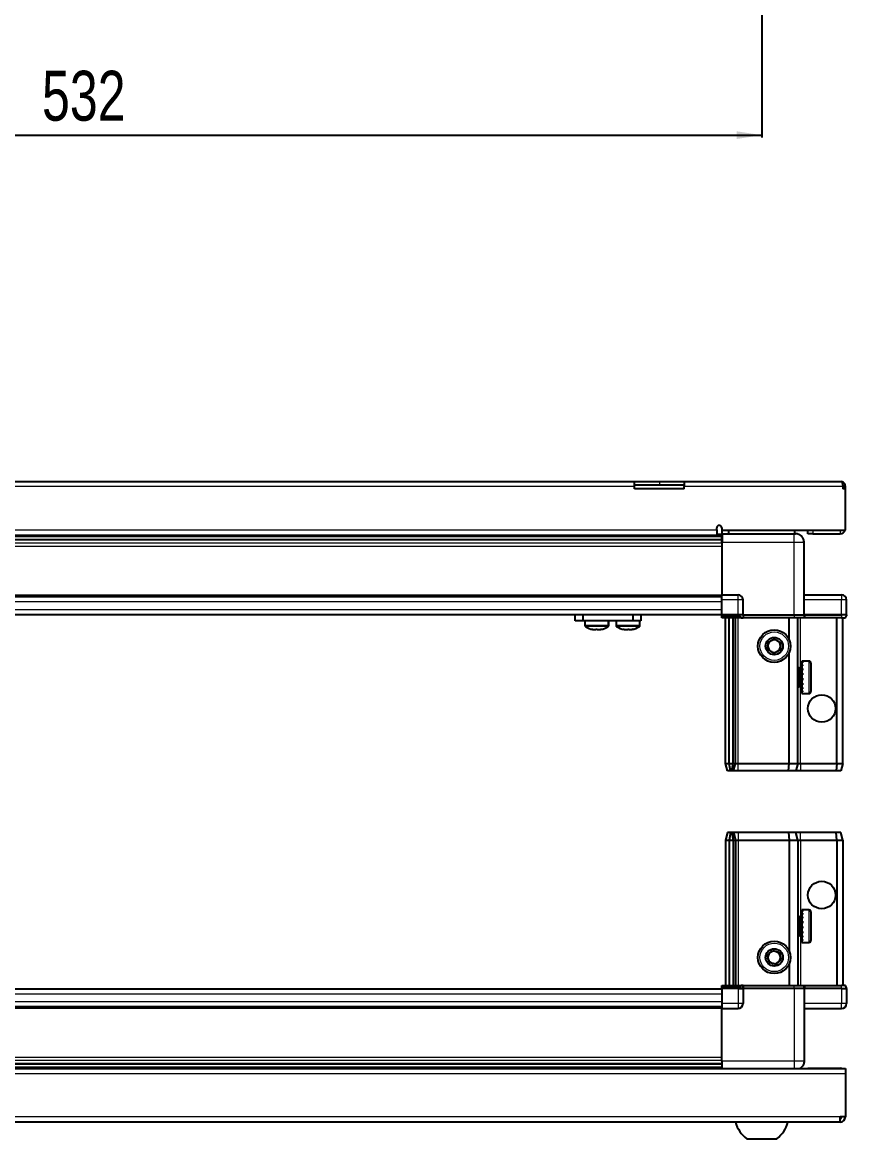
# Model space of a CAD drawing. Header units: millimetres. Extents: x 899 to 2763, y 642 to 2019.
# Drawn here: x 1293.4 to 1623.5, y 642.5 to 1089.6 of the extents above; entities that cross this region are included whole.
import ezdxf

# ---------------------------------------------------------------- set-up
doc = ezdxf.new("R2010")
doc.units = ezdxf.units.MM
doc.layers.add('FORMAT', color=7, linetype='Continuous')
doc.styles.add('SLDTEXTSTYLE0', font='TXT', dxfattribs={"width": 0.75})
doc.dimstyles.new('SLDDIMSTYLE0', dxfattribs={"dimtxt": 20, "dimasz": 10, "dimexe": 0, "dimexo": 0.0625, "dimgap": 5, "dimtad": 2, "dimdec": 1, "dimrnd": 1e-09, "dimzin": 12, "dimdsep": 46, "dimtxsty": 'SLDTEXTSTYLE0', "dimsah": 1, "dimcen": 0.09, "dimadec": 0, "dimazin": 3, "dimtfac": 1, "dimtofl": 0, "dimtmove": 0, "dimatfit": 3, "dimfxl": 0, "dimfrac": 2, "dimtolj": 1, "dimtzin": 12, "dimarcsym": 0})

# ---------------------------------------------------------------- blocks, each defined once
blk = doc.blocks.new('_D_2')
at = {"layer": 'FORMAT'}
for p, q in [((1057.47, 1134.92), (1057.47, 1043.43)), ((1589.47, 1134.92), (1589.47, 1043.43)), ((1057.47, 1044.43), (1589.47, 1044.43))]:
    blk.add_line(p, q, dxfattribs=at)
for points in [[(1057.47, 1044.43), (1067.47, 1042.9), (1067.47, 1045.97)], [(1589.47, 1044.43), (1579.47, 1045.97), (1579.47, 1042.9)]]:
    blk.add_solid(points, dxfattribs=at)
at = {"layer": 'FORMAT', "insert": (1301.3, 1070.22), "char_height": 20, "attachment_point": 1, "style": 'SLDTEXTSTYLE0'}
blk.add_mtext('532', dxfattribs=at)

msp = doc.modelspace()

# ---------------------------------------------------------------- linework, layer by layer
at = {"color": 7, "linetype": 'Continuous', "lineweight": 25}
for p, q in [((1108.47, 905.76), (1538.47, 905.76)), ((1538.47, 903.66), (1538.47, 905.76)), ((1538.47, 905.76), (1548.47, 905.76)), ((1548.47, 904.26), (1538.47, 904.26)), ((1538.47, 902.76), (1538.47, 903.66)), ((1548.47, 905.76), (1558.47, 905.76)), ((1558.47, 904.26), (1548.47, 904.26)), ((1558.47, 905.76), (1621.37, 905.76)), ((1558.47, 905.76), (1558.47, 903.66)), ((1558.47, 902.76), (1558.47, 903.66)), ((1621.97, 903.66), (1621.97, 902.76)), ((1621.97, 903.66), (1622.97, 903.66)), ((1622.97, 902.76), (1622.97, 903.66)), ((1558.47, 902.76), (1538.47, 902.76)), ((1622.97, 902.76), (1621.97, 902.76)), ((1622.97, 886.26), (1622.97, 902.76)), ((1571.47, 886.36), (1571.47, 887.11)), ((1571.47, 886.36), (1571.47, 884.26)), ((1573.47, 887.11), (1573.47, 886.26)), ((1573.47, 886.26), (1622.97, 886.26)), ((1573.47, 886.26), (1573.47, 884.76)), ((1576.22, 886.26), (1576.22, 884.76)), ((1602.72, 884.76), (1602.72, 886.26)), ((1607.97, 884.76), (1607.97, 886.26)), ((1573.47, 882.32), (1073.47, 882.32)), ((1573.47, 882.28), (1073.47, 882.28)), ((1075.47, 884.26), (1571.47, 884.26)), ((1099.59, 884.11), (1547.35, 884.11)), ((1541.97, 884.26), (1541.97, 884.11)), ((1542.08, 884.26), (1542.08, 884.11)), ((1542.26, 884.26), (1542.26, 884.11)), ((1542.77, 884.26), (1542.77, 884.11)), ((1543.16, 884.26), (1543.16, 884.11)), ((1544.02, 884.26), (1544.02, 884.11)), ((1544.58, 884.26), (1544.58, 884.11)), ((1545.7, 884.26), (1545.7, 884.11)), ((1546.38, 884.26), (1546.38, 884.11)), ((1547.35, 884.11), (1547.65, 884.11)), ((1547.65, 884.26), (1547.65, 884.11)), ((1547.65, 884.11), (1547.66, 884.11)), ((1547.66, 884.11), (1548.39, 884.11)), ((1547.92, 884.26), (1547.92, 884.11)), ((1548.39, 884.26), (1548.39, 884.11)), ((1548.39, 884.11), (1549.68, 884.11)), ((1549.59, 884.11), (1573.47, 884.11)), ((1549.68, 884.26), (1549.68, 884.11)), ((1549.78, 884.26), (1549.78, 884.11)), ((1550.4, 884.26), (1550.4, 884.11)), ((1551.6, 884.26), (1551.6, 884.11)), ((1552.22, 884.26), (1552.22, 884.11)), ((1553.21, 884.26), (1553.21, 884.11)), ((1553.68, 884.26), (1553.68, 884.11)), ((1554.35, 884.26), (1554.35, 884.11)), ((1554.63, 884.26), (1554.63, 884.11)), ((1554.92, 884.26), (1554.92, 884.11)), ((1554.97, 884.11), (1554.97, 884.26)), ((1554.97, 884.26), (1554.97, 884.11)), ((1573.47, 884.76), (1602.47, 884.76)), ((1573.47, 881.26), (1573.47, 860.26)), ((1573.62, 884.76), (1573.62, 881.26)), ((1606.47, 852.26), (1606.47, 881.26)), ((1609.97, 884.76), (1607.97, 884.76)), ((1609.97, 884.76), (1620.87, 884.76)), ((1073.47, 859.61), (1573.47, 859.61)), ((1573.47, 860.26), (1579.97, 860.26)), ((1573.47, 858.26), (1573.47, 860.26)), ((1606.47, 860.26), (1621.47, 860.26)), ((1573.47, 852.26), (1573.47, 858.26)), ((1581.97, 852.26), (1581.97, 858.26)), ((1623.47, 852.26), (1623.47, 858.26)), ((1073.47, 852.41), (1573.47, 852.41)), ((1514.82, 849.91), (1514.82, 852.41)), ((1517.82, 849.91), (1514.82, 849.91)), ((1517.82, 852.41), (1517.82, 849.91)), ((1538.02, 849.91), (1517.82, 849.91)), ((1518.67, 849.91), (1518.67, 848)), ((1528.17, 848), (1528.17, 849.91)), ((1528.22, 848), (1528.22, 849.91)), ((1531.17, 849.91), (1531.17, 848)), ((1538.02, 849.91), (1538.02, 852.41)), ((1541.02, 849.91), (1538.02, 849.91)), ((1540.67, 848), (1540.67, 849.91)), ((1541.02, 852.41), (1541.02, 849.91)), ((1573.47, 852.26), (1579.97, 852.26)), ((1573.47, 852.26), (1573.47, 851.93)), ((1573.47, 852.26), (1573.47, 852.26)), ((1579.97, 852.26), (1573.47, 852.26)), ((1573.47, 851.06), (1573.47, 851.93)), ((1573.47, 851.93), (1573.47, 851.93)), ((1573.47, 851.93), (1579.97, 851.93)), ((1581.29, 851.06), (1573.47, 851.06)), ((1574.97, 792.76), (1574.97, 851.06)), ((1576.47, 792.76), (1576.47, 851.06)), ((1577.97, 792.76), (1577.97, 851.06)), ((1578.97, 792.76), (1578.97, 851.06)), ((1581.97, 852.26), (1579.97, 852.26)), ((1581.29, 851.06), (1581.97, 851.06)), ((1581.97, 852.26), (1581.97, 851.06)), ((1581.97, 852.26), (1582.17, 852.26)), ((1582.17, 851.06), (1581.97, 851.06)), ((1582.17, 852.26), (1602.47, 852.26)), ((1602.47, 851.06), (1582.17, 851.06)), ((1600.47, 842.26), (1600.47, 851.06)), ((1602.47, 852.26), (1606.47, 852.26)), ((1606.47, 851.06), (1602.47, 851.06)), ((1603.97, 792.76), (1603.97, 851.06)), ((1606.47, 852.26), (1606.47, 851.06)), ((1606.47, 852.26), (1606.67, 852.26)), ((1606.67, 851.06), (1606.47, 851.06)), ((1606.67, 852.26), (1621.47, 852.26)), ((1621.47, 852.26), (1606.67, 852.26)), ((1621.47, 851.06), (1606.67, 851.06)), ((1619.47, 792.76), (1619.47, 851.06)), ((1623.47, 852.26), (1621.47, 852.26)), ((1621.47, 851.06), (1622.97, 851.06)), ((1621.97, 792.76), (1621.97, 851.06)), ((1622.97, 851.06), (1623.47, 851.93)), ((1623.47, 852.26), (1623.47, 851.93)), ((1600.47, 792.76), (1600.47, 837.26)), ((1608.37, 833.76), (1605.47, 833.76)), ((1605.47, 833.76), (1605.47, 833.75)), ((1605.97, 833.75), (1605.47, 833.75)), ((1605.47, 833.75), (1605.47, 833.67)), ((1605.47, 833.67), (1605.47, 833.33)), ((1605.97, 833.67), (1605.47, 833.67)), ((1605.97, 833.33), (1605.47, 833.33)), ((1605.47, 833.33), (1605.47, 833.02)), ((1605.47, 833.02), (1605.47, 832.31)), ((1605.97, 833.02), (1605.47, 833.02)), ((1605.97, 832.31), (1605.47, 832.31)), ((1605.47, 832.31), (1605.47, 831.81)), ((1605.47, 831.81), (1605.47, 830.79)), ((1605.97, 831.81), (1605.47, 831.81)), ((1605.97, 833.67), (1605.97, 833.75)), ((1605.97, 833.02), (1605.97, 833.33)), ((1605.97, 831.81), (1605.97, 832.31)), ((1609.17, 832.96), (1609.17, 831.48)), ((1604, 831.26), (1603.97, 831.26)), ((1604.49, 830.57), (1604, 831.26)), ((1604, 831.26), (1604, 830.22)), ((1604, 830.22), (1604, 823.26)), ((1604.97, 831.26), (1604.49, 830.57)), ((1604.49, 830.57), (1604.49, 829.71)), ((1604.49, 829.71), (1604.49, 823.95)), ((1604.97, 831.26), (1604.97, 830.22)), ((1604.97, 830.22), (1604.97, 823.26)), ((1605.47, 831.66), (1605.37, 831.66)), ((1605.37, 831.66), (1605.37, 822.86)), ((1605.97, 830.79), (1605.47, 830.79)), ((1605.47, 830.79), (1605.47, 830.15)), ((1605.47, 830.15), (1605.47, 828.94)), ((1605.97, 830.15), (1605.47, 830.15)), ((1605.97, 828.94), (1605.47, 828.94)), ((1605.47, 828.94), (1605.47, 828.39)), ((1605.97, 828.39), (1605.47, 828.39)), ((1605.47, 828.21), (1605.47, 826.91)), ((1605.97, 828.21), (1605.47, 828.21)), ((1605.97, 830.15), (1605.97, 830.79)), ((1605.97, 828.21), (1605.97, 828.94)), ((1609.17, 831.48), (1609.17, 821.56)), ((1603.97, 823.26), (1604, 823.26)), ((1604, 823.26), (1604.49, 823.95)), ((1604.49, 823.95), (1604.97, 823.26)), ((1605.37, 822.86), (1605.47, 822.86)), ((1605.97, 826.91), (1605.47, 826.91)), ((1605.97, 826.53), (1605.47, 826.53)), ((1605.47, 826.53), (1605.47, 826.18)), ((1605.97, 826.18), (1605.47, 826.18)), ((1605.47, 826.18), (1605.47, 824.92)), ((1605.97, 824.92), (1605.47, 824.92)), ((1605.47, 824.92), (1605.47, 824.25)), ((1605.47, 824.25), (1605.47, 823.16)), ((1605.97, 824.25), (1605.47, 824.25)), ((1605.97, 823.16), (1605.47, 823.16)), ((1605.47, 823.16), (1605.47, 822.62)), ((1605.97, 826.18), (1605.97, 826.91)), ((1605.97, 824.25), (1605.97, 824.92)), ((1605.97, 822.62), (1605.97, 823.16)), ((1605.47, 822.62), (1605.47, 821.81)), ((1605.97, 822.62), (1605.47, 822.62)), ((1605.97, 821.81), (1605.47, 821.81)), ((1605.47, 821.81), (1605.47, 821.44)), ((1605.47, 821.44), (1605.47, 820.98)), ((1605.97, 821.44), (1605.47, 821.44)), ((1605.97, 820.98), (1605.47, 820.98)), ((1605.47, 820.98), (1605.47, 820.83)), ((1605.47, 820.83), (1605.47, 820.76)), ((1605.97, 820.83), (1605.47, 820.83)), ((1605.47, 820.76), (1608.37, 820.76)), ((1605.97, 821.44), (1605.97, 821.81)), ((1605.97, 820.83), (1605.97, 820.98)), ((1575.77, 789.76), (1574.97, 792.76)), ((1574.97, 792.76), (1576.47, 792.76)), ((1576.93, 789.76), (1576.47, 792.76)), ((1576.47, 792.76), (1577.97, 792.76)), ((1577.43, 789.76), (1577.97, 792.76)), ((1577.97, 792.76), (1578.97, 792.76)), ((1578.17, 789.76), (1578.97, 792.76)), ((1578.97, 792.76), (1579.97, 792.76)), ((1579.97, 792.76), (1600.47, 792.76)), ((1600.14, 789.76), (1600.47, 792.76)), ((1600.47, 792.76), (1603.97, 792.76)), ((1603.97, 792.76), (1603.17, 789.76)), ((1603.97, 792.76), (1604.97, 792.76)), ((1604.97, 792.76), (1619.47, 792.76)), ((1619.47, 792.76), (1619.32, 789.76)), ((1619.47, 792.76), (1621.97, 792.76)), ((1621.97, 792.76), (1621.17, 789.76)), ((1576.93, 789.76), (1575.77, 789.76)), ((1577.43, 789.76), (1576.93, 789.76)), ((1578.17, 789.76), (1577.43, 789.76)), ((1579.97, 789.76), (1578.17, 789.76)), ((1600.14, 789.76), (1579.97, 789.76)), ((1603.17, 789.76), (1600.14, 789.76)), ((1604.97, 789.76), (1603.17, 789.76)), ((1619.32, 789.76), (1604.97, 789.76)), ((1621.17, 789.76), (1619.32, 789.76)), ((1575.77, 765.06), (1574.97, 762.06)), ((1576.93, 765.06), (1575.77, 765.06)), ((1576.93, 765.06), (1576.47, 762.06)), ((1577.43, 765.06), (1576.93, 765.06)), ((1577.43, 765.06), (1577.97, 762.06)), ((1578.17, 765.06), (1577.43, 765.06)), ((1578.17, 765.06), (1578.97, 762.06)), ((1579.97, 765.06), (1578.17, 765.06)), ((1600.14, 765.06), (1579.97, 765.06)), ((1600.14, 765.06), (1600.47, 762.06)), ((1603.17, 765.06), (1600.14, 765.06)), ((1603.97, 762.06), (1603.17, 765.06)), ((1604.97, 765.06), (1603.17, 765.06)), ((1619.32, 765.06), (1604.97, 765.06)), ((1619.47, 762.06), (1619.32, 765.06)), ((1621.17, 765.06), (1619.32, 765.06)), ((1621.97, 762.06), (1621.17, 765.06)), ((1574.97, 762.06), (1576.47, 762.06)), ((1574.97, 762.06), (1574.97, 703.76)), ((1576.47, 762.06), (1577.97, 762.06)), ((1576.47, 762.06), (1576.47, 703.76)), ((1577.97, 762.06), (1578.97, 762.06)), ((1577.97, 762.06), (1577.97, 703.76)), ((1578.97, 762.06), (1578.97, 703.76)), ((1578.97, 762.06), (1579.97, 762.06)), ((1579.97, 762.06), (1600.47, 762.06)), ((1600.47, 762.06), (1600.47, 717.56)), ((1600.47, 762.06), (1603.97, 762.06)), ((1603.97, 762.06), (1603.97, 703.76)), ((1603.97, 762.06), (1604.97, 762.06)), ((1604.97, 762.06), (1619.47, 762.06)), ((1619.47, 762.06), (1619.47, 703.76)), ((1619.47, 762.06), (1621.97, 762.06)), ((1621.97, 762.06), (1621.97, 703.76)), ((1608.37, 734.06), (1605.47, 734.06)), ((1605.97, 734.06), (1605.47, 734.06)), ((1605.47, 734.06), (1605.47, 734.01)), ((1605.47, 734.01), (1605.47, 733.73)), ((1605.97, 734.01), (1605.47, 734.01)), ((1605.97, 733.73), (1605.47, 733.73)), ((1605.47, 733.73), (1605.47, 733.45)), ((1605.97, 733.45), (1605.47, 733.45)), ((1605.47, 733.45), (1605.47, 732.79)), ((1605.97, 734.01), (1605.97, 734.06)), ((1605.97, 733.45), (1605.97, 733.73)), ((1604, 731.56), (1603.97, 731.56)), ((1604.49, 730.87), (1604, 731.56)), ((1604, 731.56), (1604, 723.56)), ((1604.97, 731.56), (1604.49, 730.87)), ((1604.49, 730.87), (1604.49, 724.25)), ((1604.97, 731.56), (1604.97, 723.56)), ((1605.47, 731.96), (1605.37, 731.96)), ((1605.37, 731.96), (1605.37, 723.16)), ((1605.97, 732.79), (1605.47, 732.79)), ((1605.47, 732.79), (1605.47, 732.32)), ((1605.47, 732.32), (1605.47, 731.34)), ((1605.97, 732.32), (1605.47, 732.32)), ((1605.97, 731.34), (1605.47, 731.34)), ((1605.47, 731.34), (1605.47, 730.72)), ((1605.47, 730.72), (1605.47, 729.52)), ((1605.97, 730.72), (1605.47, 730.72)), ((1605.97, 729.52), (1605.47, 729.52)), ((1605.47, 729.52), (1605.47, 728.89)), ((1605.97, 728.89), (1605.47, 728.89)), ((1605.97, 732.32), (1605.97, 732.79)), ((1605.97, 730.72), (1605.97, 731.34)), ((1605.97, 728.81), (1605.97, 729.52)), ((1609.17, 733.26), (1609.17, 721.86)), ((1605.47, 728.81), (1605.47, 727.51)), ((1605.97, 728.81), (1605.47, 728.81)), ((1605.97, 727.51), (1605.47, 727.51)), ((1605.97, 727.03), (1605.47, 727.03)), ((1605.47, 727.03), (1605.47, 726.77)), ((1605.47, 726.77), (1605.47, 725.5)), ((1605.97, 726.77), (1605.47, 726.77)), ((1605.97, 725.5), (1605.47, 725.5)), ((1605.47, 725.5), (1605.47, 724.82)), ((1605.47, 724.82), (1605.47, 723.7)), ((1605.97, 724.82), (1605.47, 724.82)), ((1605.97, 726.77), (1605.97, 727.51)), ((1605.97, 724.82), (1605.97, 725.5)), ((1603.97, 723.56), (1604, 723.56)), ((1604, 723.56), (1604.49, 724.25)), ((1604.49, 724.25), (1604.97, 723.56)), ((1605.37, 723.16), (1605.47, 723.16)), ((1605.97, 723.7), (1605.47, 723.7)), ((1605.47, 723.7), (1605.47, 723.13)), ((1605.47, 723.13), (1605.47, 722.27)), ((1605.97, 723.13), (1605.47, 723.13)), ((1605.97, 722.27), (1605.47, 722.27)), ((1605.47, 722.27), (1605.47, 721.88)), ((1605.47, 721.88), (1605.47, 721.36)), ((1605.97, 721.88), (1605.47, 721.88)), ((1605.97, 721.36), (1605.47, 721.36)), ((1605.47, 721.36), (1605.47, 721.18)), ((1605.47, 721.18), (1605.47, 721.06)), ((1605.97, 721.18), (1605.47, 721.18)), ((1605.47, 721.06), (1608.37, 721.06)), ((1605.97, 723.13), (1605.97, 723.7)), ((1605.97, 721.88), (1605.97, 722.27)), ((1605.97, 721.18), (1605.97, 721.36)), ((1600.47, 712.56), (1600.47, 703.76)), ((1573.47, 702.41), (1073.47, 702.41)), ((1573.47, 703.76), (1581.29, 703.76)), ((1573.47, 702.89), (1573.47, 703.76)), ((1579.97, 702.89), (1573.47, 702.89)), ((1573.47, 702.56), (1573.47, 702.89)), ((1579.97, 702.56), (1573.47, 702.56)), ((1573.47, 702.56), (1573.47, 696.56)), ((1579.97, 702.56), (1581.97, 702.56)), ((1581.97, 702.56), (1579.97, 702.56)), ((1581.97, 703.76), (1581.29, 703.76)), ((1581.97, 702.56), (1581.97, 703.76)), ((1581.97, 703.76), (1582.17, 703.76)), ((1582.17, 702.56), (1581.97, 702.56)), ((1581.97, 702.56), (1581.97, 696.56)), ((1582.17, 703.76), (1602.47, 703.76)), ((1602.47, 702.56), (1582.17, 702.56)), ((1602.47, 703.76), (1606.47, 703.76)), ((1606.47, 702.56), (1602.47, 702.56)), ((1606.47, 702.56), (1606.47, 703.76)), ((1606.47, 703.76), (1606.67, 703.76)), ((1606.67, 702.56), (1606.47, 702.56)), ((1606.47, 702.56), (1606.47, 673.56)), ((1606.67, 703.76), (1621.47, 703.76)), ((1621.47, 702.56), (1606.67, 702.56)), ((1622.97, 703.76), (1621.47, 703.76)), ((1621.47, 702.56), (1623.47, 702.56)), ((1623.47, 702.89), (1622.97, 703.76)), ((1623.47, 702.89), (1622.97, 703.76)), ((1623.47, 702.56), (1623.47, 702.89)), ((1623.47, 702.56), (1623.47, 702.89)), ((1623.47, 702.56), (1623.47, 702.56)), ((1623.47, 702.56), (1623.47, 696.56)), ((1573.47, 695.21), (1073.47, 695.21)), ((1573.47, 696.56), (1573.47, 694.56)), ((1573.47, 694.56), (1579.97, 694.56)), ((1573.47, 673.56), (1573.47, 694.56)), ((1606.47, 694.56), (1621.47, 694.56)), ((1073.47, 672.54), (1573.47, 672.54)), ((1073.47, 672.5), (1573.47, 672.5)), ((1023.97, 670.56), (1622.97, 670.56)), ((1547.35, 670.71), (1099.59, 670.71)), ((1541.97, 670.56), (1541.97, 670.71)), ((1542.14, 670.56), (1542.14, 670.71)), ((1542.35, 670.56), (1542.35, 670.71)), ((1542.91, 670.56), (1542.91, 670.71)), ((1543.33, 670.56), (1543.33, 670.71)), ((1544.23, 670.56), (1544.23, 670.71)), ((1544.82, 670.56), (1544.82, 670.71)), ((1545.96, 670.56), (1545.96, 670.71)), ((1546.66, 670.56), (1546.66, 670.71)), ((1547.93, 670.71), (1547.35, 670.71)), ((1547.93, 670.56), (1547.93, 670.71)), ((1547.94, 670.71), (1547.93, 670.71)), ((1548.67, 670.71), (1547.94, 670.71)), ((1548.11, 670.56), (1548.11, 670.71)), ((1548.61, 670.56), (1548.61, 670.71)), ((1548.67, 670.56), (1548.67, 670.71)), ((1549.59, 670.71), (1548.67, 670.71)), ((1548.67, 670.71), (1548.67, 670.71)), ((1573.47, 670.71), (1549.59, 670.71)), ((1549.96, 670.56), (1549.96, 670.71)), ((1550.67, 670.56), (1550.67, 670.71)), ((1551.84, 670.56), (1551.84, 670.71)), ((1552.45, 670.56), (1552.45, 670.71)), ((1553.4, 670.56), (1553.4, 670.71)), ((1553.85, 670.56), (1553.85, 670.71)), ((1554.47, 670.56), (1554.47, 670.71)), ((1554.71, 670.56), (1554.71, 670.71)), ((1554.95, 670.56), (1554.95, 670.71)), ((1554.97, 670.56), (1554.97, 670.71)), ((1607.97, 670.66), (1607.97, 670.56)), ((1607.97, 670.66), (1620.87, 670.66)), ((1622.97, 670.56), (1622.97, 668.46)), ((1622.97, 668.46), (1622.97, 651.16)), ((1620.87, 649.06), (1026.07, 649.06)), ((1622.97, 651.16), (1620.87, 651.16)), ((1620.87, 649.06), (1620.87, 651.16)), ((1583.47, 642.46), (1595.47, 642.46))]:
    msp.add_line(p, q, dxfattribs=at)
at = {"color": 8, "linetype": 'Continuous', "lineweight": 18}
for p, q in [((1538.47, 903.66), (1108.47, 903.66)), ((1548.47, 905.76), (1548.47, 904.26)), ((1621.97, 903.66), (1558.47, 903.66)), ((1075.47, 886.36), (1571.47, 886.36)), ((1609.97, 886.26), (1609.97, 884.76)), ((1620.87, 886.26), (1620.87, 884.76)), ((1573.47, 883.52), (1073.47, 883.52)), ((1073.47, 881.08), (1573.47, 881.08)), ((1571.47, 884.76), (1573.47, 884.76)), ((1602.47, 881.26), (1573.47, 881.26)), ((1602.47, 852.26), (1602.47, 881.26)), ((1573.47, 879.66), (1073.47, 879.66)), ((1073.47, 860.26), (1573.47, 860.26)), ((1579.97, 858.26), (1579.97, 860.26)), ((1621.47, 860.26), (1621.47, 858.26)), ((1073.47, 857.61), (1573.47, 857.61)), ((1073.47, 854.41), (1573.47, 854.41)), ((1579.97, 858.26), (1573.47, 858.26)), ((1579.97, 852.26), (1579.97, 858.26)), ((1581.97, 858.26), (1579.97, 858.26)), ((1621.47, 858.26), (1606.47, 858.26)), ((1621.47, 852.26), (1621.47, 858.26)), ((1623.47, 858.26), (1621.47, 858.26)), ((1573.47, 852.26), (1573.47, 851.93)), ((1579.97, 852.26), (1579.97, 851.93)), ((1579.97, 792.76), (1579.97, 851.06)), ((1582.17, 852.26), (1582.17, 851.06)), ((1602.47, 852.26), (1602.47, 851.06)), ((1604.97, 831.26), (1604.97, 851.06)), ((1606.67, 852.26), (1606.67, 851.06)), ((1621.47, 852.26), (1621.47, 851.06)), ((1520.88, 848), (1518.67, 848)), ((1520.98, 847.63), (1518.86, 847.63)), ((1528.17, 848), (1520.88, 848)), ((1527.98, 847.63), (1520.98, 847.63)), ((1528.03, 847.63), (1527.98, 847.63)), ((1528.22, 848), (1528.17, 848)), ((1538.67, 848), (1531.17, 848)), ((1538.56, 847.63), (1531.36, 847.63)), ((1540.48, 847.63), (1538.56, 847.63)), ((1540.67, 848), (1538.67, 848)), ((1608.37, 833.76), (1608.37, 832.07)), ((1608.37, 832.07), (1608.37, 820.76)), ((1604.97, 792.76), (1604.97, 823.26)), ((1579.97, 789.76), (1579.97, 792.76)), ((1604.97, 792.76), (1604.97, 789.76)), ((1579.97, 765.06), (1579.97, 762.06)), ((1604.97, 762.06), (1604.97, 765.06)), ((1579.97, 762.06), (1579.97, 703.76)), ((1604.97, 762.06), (1604.97, 731.56)), ((1608.37, 734.06), (1608.37, 721.06)), ((1604.97, 723.56), (1604.97, 703.76)), ((1579.97, 702.56), (1579.97, 702.89)), ((1579.97, 702.56), (1579.97, 696.56)), ((1582.17, 703.76), (1582.17, 702.56)), ((1602.47, 702.56), (1602.47, 703.76)), ((1602.47, 702.56), (1602.47, 673.56)), ((1606.67, 703.76), (1606.67, 702.56)), ((1621.47, 702.56), (1621.47, 703.76)), ((1621.47, 702.56), (1621.47, 696.56)), ((1573.47, 700.41), (1073.47, 700.41)), ((1573.47, 697.21), (1073.47, 697.21)), ((1573.47, 694.56), (1073.47, 694.56)), ((1579.97, 696.56), (1573.47, 696.56)), ((1581.97, 696.56), (1579.97, 696.56)), ((1579.97, 696.56), (1579.97, 694.56)), ((1621.47, 696.56), (1606.47, 696.56)), ((1621.47, 694.56), (1621.47, 696.56)), ((1623.47, 696.56), (1621.47, 696.56)), ((1073.47, 675.16), (1573.47, 675.16)), ((1573.47, 673.74), (1073.47, 673.74)), ((1073.47, 671.3), (1573.47, 671.3)), ((1602.47, 673.56), (1573.47, 673.56)), ((1622.97, 668.46), (1023.97, 668.46)), ((1620.87, 670.56), (1620.87, 670.66)), ((1620.87, 651.16), (1026.07, 651.16))]:
    msp.add_line(p, q, dxfattribs=at)
at = {"color": 7, "linetype": 'Continuous', "lineweight": 25, "flags": 128}
msp.add_lwpolyline([(1621.51, 670.56), (1621.28, 670.62), (1620.87, 670.66)], dxfattribs=at)
at = {"color": 7, "linetype": 'Continuous', "lineweight": 25}
for centre, radius in [((1594.47, 839.76), 6.5), ((1594.47, 839.76), 3.46), ((1613.47, 814.76), 5.5), ((1613.47, 740.06), 5.5), ((1594.47, 715.06), 6.5), ((1594.47, 715.06), 3.46)]:
    msp.add_circle(centre, radius, dxfattribs=at)
at = {"color": 8, "linetype": 'Continuous', "lineweight": 18}
for centre in [(1594.47, 839.76), (1594.47, 715.06)]:
    msp.add_circle(centre, 5.7, dxfattribs=at)
at = {"color": 7, "linetype": 'Continuous', "lineweight": 25}
for centre, radius, start, end in [((1572.47, 887.11), 1, 0, 180), ((1620.87, 886.86), 2.1, 270, 343.3985), ((1579.97, 858.26), 2, 0, 90), ((1621.47, 858.26), 2, 0, 90), ((1519.12, 848), 0.45, 180, 235.2821), ((1523.42, 854.21), 8, 235.2821, 259.054), ((1523.42, 854.21), 8, 280.846, 304.7179), ((1523.47, 854.21), 8, 280.9211, 304.7179), ((1527.72, 848), 0.45, 304.7179, 0), ((1527.77, 848), 0.45, 304.7179, 0), ((1531.62, 848), 0.45, 180, 235.2821), ((1535.92, 854.21), 8, 235.2821, 258.923), ((1535.92, 854.21), 8, 280.9392, 304.7179), ((1540.22, 848), 0.45, 304.7179, 0), ((1594.47, 839.76), 2.5, 118.295, 178.295), ((1594.47, 839.76), 2.5, 58.295, 118.295), ((1594.47, 839.76), 2.5, 358.295, 58.295), ((1594.47, 839.76), 2.5, 178.295, 238.295), ((1594.47, 839.76), 2.5, 238.295, 298.295), ((1594.47, 839.76), 2.5, 298.295, 358.295), ((1608.37, 832.96), 0.8, 360, 90), ((1604.97, 831.66), 0.4, 270, 0), ((1604.97, 822.86), 0.4, 360, 90), ((1608.37, 821.56), 0.8, 270, 0), ((1608.37, 733.26), 0.8, 360, 90), ((1604.97, 731.96), 0.4, 270, 0), ((1604.97, 723.16), 0.4, 360, 90), ((1608.37, 721.86), 0.8, 270, 0), ((1594.47, 715.06), 2.5, 134.6767, 194.6767), ((1594.47, 715.06), 2.5, 74.6767, 134.6767), ((1594.47, 715.06), 2.5, 14.6767, 74.6767), ((1594.47, 715.06), 2.5, 314.6767, 14.6767), ((1594.47, 715.06), 2.5, 194.6767, 254.6767), ((1594.47, 715.06), 2.5, 254.6767, 314.6767), ((1579.97, 696.56), 2, 270, 0), ((1621.47, 696.56), 2, 270, 0), ((1590.5, 652.08), 11.91, 194.7004, 233.8734), ((1588.45, 652.08), 11.91, 306.1266, 345.2996), ((1620.87, 651.16), 0.6, 270, 0), ((1620.87, 651.16), 2.1, 270, 0)]:
    msp.add_arc(centre, radius, start, end, dxfattribs=at)
for centre, start_param, end_param in [((1579.97, 848.46), 5.560451, 6.283185), ((1579.97, 706.36), 3.141593, 3.864327)]:
    msp.add_ellipse(centre, major_axis=(0, 3.46), ratio=0.57735, start_param=start_param, end_param=end_param, dxfattribs=at)
for points, knots in [([(1621.37, 905.76), (1621.42, 905.73), (1621.51, 905.68), (1621.64, 905.29), (1621.77, 904.73), (1621.88, 904.15), (1621.95, 903.79), (1621.97, 903.66)], [0, 0, 0, 0, 0.230255, 0.448522, 0.666786, 0.88505, 1, 1, 1, 1]), ([(1622.97, 903.66), (1622.94, 903.91), (1622.89, 904.41), (1622.5, 905.04), (1621.98, 905.5), (1621.56, 905.62), (1621.38, 905.68)], [0, 0, 0, 0, 0.273243, 0.53226, 0.791273, 1, 1, 1, 1]), ([(1573.47, 881.26), (1573.47, 881.65), (1573.47, 882.44), (1573.47, 883.49), (1573.47, 884.28), (1573.47, 884.7), (1573.47, 884.74), (1573.47, 884.76)], [0, 0, 0, 0, 0.214694, 0.429388, 0.644082, 0.858775, 1, 1, 1, 1]), ([(1602.47, 884.76), (1602.54, 884.76), (1602.67, 884.76), (1602.83, 884.76), (1602.95, 884.76), (1602.96, 884.76), (1602.97, 884.76)], [0, 0, 0, 0, 0.249394, 0.500333, 0.750167, 1, 1, 1, 1]), ([(1606.47, 881.26), (1606.42, 881.7), (1606.35, 882.38), (1605.92, 883.19), (1605.46, 883.75), (1604.9, 884.21), (1604.09, 884.64), (1603.41, 884.71), (1602.97, 884.76)], [0, 0, 0, 0, 0.239457, 0.368361, 0.5, 0.631639, 0.760543, 1, 1, 1, 1]), ([(1521.91, 846.36), (1521.9, 846.36), (1521.86, 846.37), (1521.65, 846.43), (1521.49, 846.49), (1521.43, 846.52), (1521.42, 846.53), (1521.42, 846.53), (1521.43, 846.53), (1521.45, 846.53), (1521.5, 846.52), (1521.73, 846.47), (1522.05, 846.4), (1522.43, 846.36), (1522.71, 846.35), (1522.97, 846.39), (1523.11, 846.46), (1523.24, 846.52), (1523.29, 846.53), (1523.31, 846.53), (1523.34, 846.53), (1523.36, 846.53), (1523.4, 846.52), (1523.53, 846.48), (1523.68, 846.4), (1523.94, 846.35), (1524.29, 846.35), (1524.66, 846.4), (1524.99, 846.46), (1525.22, 846.52), (1525.3, 846.53), (1525.32, 846.53), (1525.33, 846.53), (1525.33, 846.53), (1525.32, 846.51), (1525.15, 846.43), (1524.91, 846.35), (1524.93, 846.35), (1524.93, 846.35)], [0, 0, 0, 0, 0.024519, 0.105974, 0.133842, 0.147819, 0.153553, 0.156403, 0.15928, 0.16178, 0.166477, 0.181648, 0.254111, 0.300998, 0.335579, 0.379192, 0.462021, 0.482676, 0.486455, 0.490271, 0.492817, 0.495357, 0.499784, 0.513427, 0.576955, 0.640973, 0.679017, 0.731371, 0.789083, 0.818039, 0.821666, 0.824546, 0.82745, 0.830805, 0.837158, 0.863854, 0.969866, 1, 1, 1, 1]), ([(1534.39, 846.36), (1534.4, 846.36), (1534.45, 846.35), (1534.4, 846.37), (1534.28, 846.42), (1534.17, 846.47), (1534.12, 846.49), (1534.09, 846.51), (1534.07, 846.53), (1534.08, 846.53), (1534.08, 846.53), (1534.09, 846.53), (1534.09, 846.53)], [0, 0, 0, 0, 0.117513, 0.319182, 0.655587, 0.780657, 0.858887, 0.909792, 0.960055, 0.979586, 0.994792, 1, 1, 1, 1]), ([(1534.09, 846.53), (1534.09, 846.53), (1534.1, 846.53), (1534.15, 846.53), (1534.3, 846.49), (1534.59, 846.43), (1534.94, 846.37), (1535.28, 846.35), (1535.61, 846.37), (1535.81, 846.43), (1535.97, 846.49), (1536.05, 846.52), (1536.09, 846.53), (1536.12, 846.53), (1536.14, 846.53), (1536.17, 846.53), (1536.21, 846.52), (1536.32, 846.47), (1536.42, 846.4), (1536.62, 846.36), (1536.87, 846.35), (1537.26, 846.39), (1537.61, 846.46), (1537.88, 846.52), (1537.94, 846.53), (1537.96, 846.53), (1537.97, 846.53), (1537.97, 846.53), (1537.96, 846.52), (1537.86, 846.48), (1537.65, 846.41), (1537.43, 846.35), (1537.42, 846.36), (1537.42, 846.36)], [0, 0, 0, 0, 0.003351, 0.008063, 0.021119, 0.079476, 0.149012, 0.192992, 0.237333, 0.333888, 0.366922, 0.38349, 0.390287, 0.393665, 0.397075, 0.40004, 0.405607, 0.423591, 0.509487, 0.565066, 0.606058, 0.657756, 0.755941, 0.780424, 0.784904, 0.789427, 0.792445, 0.795456, 0.800704, 0.816876, 0.89218, 0.968066, 1, 1, 1, 1]), ([(1591.93, 838.39), (1591.94, 838.91), (1591.97, 839.87), (1592, 840.83), (1592.01, 841.28)], [0, 0, 0, 0, 0.5346859, 1, 1, 1, 1]), ([(1592.01, 841.28), (1592.47, 841.52), (1593.32, 841.98), (1594.16, 842.43), (1594.56, 842.65)], [0, 0, 0, 0, 0.534686, 1, 1, 1, 1]), ([(1594.56, 842.65), (1594.66, 842.58), (1595.17, 842.27), (1596.02, 841.74), (1596.72, 841.31), (1597.01, 841.13)], [0, 0, 0, 0, 0.133125, 0.637099, 1, 1, 1, 1]), ([(1597.01, 841.13), (1597, 840.61), (1596.97, 839.65), (1596.94, 838.69), (1596.93, 838.24)], [0, 0, 0, 0, 0.534686, 1, 1, 1, 1]), ([(1594.38, 836.87), (1594.09, 837.06), (1593.39, 837.49), (1592.54, 838.01), (1592.04, 838.33), (1591.93, 838.39)], [0, 0, 0, 0, 0.362901, 0.866875, 1, 1, 1, 1]), ([(1596.93, 838.24), (1596.47, 838), (1595.62, 837.54), (1594.78, 837.09), (1594.38, 836.87)], [0, 0, 0, 0, 0.534686, 1, 1, 1, 1]), ([(1591.69, 715.82), (1592.05, 716.19), (1592.74, 716.86), (1593.42, 717.54), (1593.74, 717.85)], [0, 0, 0, 0, 0.534686, 1, 1, 1, 1]), ([(1592.42, 713.03), (1592.33, 713.36), (1592.12, 714.16), (1591.87, 715.12), (1591.72, 715.7), (1591.69, 715.82)], [0, 0, 0, 0, 0.362901, 0.866875, 1, 1, 1, 1]), ([(1593.74, 717.85), (1594.24, 717.72), (1595.17, 717.46), (1596.09, 717.21), (1596.52, 717.09)], [0, 0, 0, 0, 0.534686, 1, 1, 1, 1]), ([(1596.52, 717.09), (1596.56, 716.97), (1596.71, 716.39), (1596.96, 715.43), (1597.17, 714.63), (1597.25, 714.3)], [0, 0, 0, 0, 0.133125, 0.637099, 1, 1, 1, 1]), ([(1595.2, 712.27), (1594.7, 712.4), (1593.77, 712.66), (1592.85, 712.91), (1592.42, 713.03)], [0, 0, 0, 0, 0.534686, 1, 1, 1, 1]), ([(1597.25, 714.3), (1596.89, 713.93), (1596.2, 713.26), (1595.52, 712.58), (1595.2, 712.27)], [0, 0, 0, 0, 0.534686, 1, 1, 1, 1]), ([(1573.47, 673.56), (1573.47, 673.16), (1573.47, 672.37), (1573.47, 671.36), (1573.47, 670.73), (1573.47, 670.57), (1573.47, 670.56)], [0, 0, 0, 0, 0.32552, 0.65104, 0.97656, 1, 1, 1, 1]), ([(1606.47, 673.56), (1606.42, 673.12), (1606.35, 672.44), (1605.92, 671.63), (1605.46, 671.07), (1605.06, 670.71), (1604.8, 670.58), (1604.75, 670.56)], [0, 0, 0, 0, 0.363018, 0.558438, 0.758004, 0.95757, 1, 1, 1, 1])]:
    msp.add_open_spline(points, degree=3, knots=knots, dxfattribs=at)
at = {"color": 8, "linetype": 'Continuous', "lineweight": 18}
for points, knots in [([(1602.47, 881.26), (1602.47, 881.7), (1602.47, 882.38), (1602.47, 883.19), (1602.47, 883.75), (1602.47, 884.21), (1602.47, 884.64), (1602.47, 884.71), (1602.47, 884.76)], [0, 0, 0, 0, 0.239457, 0.368361, 0.5, 0.631639, 0.760543, 1, 1, 1, 1]), ([(1602.47, 673.56), (1602.47, 673.12), (1602.47, 672.44), (1602.47, 671.63), (1602.47, 671.07), (1602.47, 670.71), (1602.47, 670.58), (1602.47, 670.56)], [0, 0, 0, 0, 0.363018, 0.558438, 0.758004, 0.95757, 1, 1, 1, 1])]:
    msp.add_open_spline(points, degree=3, knots=knots, dxfattribs=at)
for points in [[(1606.47, 881.26), (1606.41, 881.26), (1606.29, 881.26), (1605.37, 881.26), (1604.04, 881.26), (1602.99, 881.26), (1602.47, 881.26)], [(1606.47, 673.56), (1606.41, 673.56), (1606.29, 673.56), (1605.37, 673.56), (1604.04, 673.56), (1602.99, 673.56), (1602.47, 673.56)]]:
    msp.add_open_spline(points, degree=3, dxfattribs=at)

# ---------------------------------------------------------------- dimensions: what is measured, and where the dimension line sits
at = {"layer": 'FORMAT'}
dim = msp.add_linear_dim(base=(1589.47, 1044.43), p1=(1057.47, 1134.93), p2=(1589.47, 1134.93), angle=0, dimstyle='SLDDIMSTYLE0', dxfattribs=at)
dim.commit()
dim.dimension.update_dxf_attribs({"geometry": '_D_2', "text_midpoint": (1323.47, 1044.43), "dimtype": 160})

doc.saveas('drawing.dxf')
